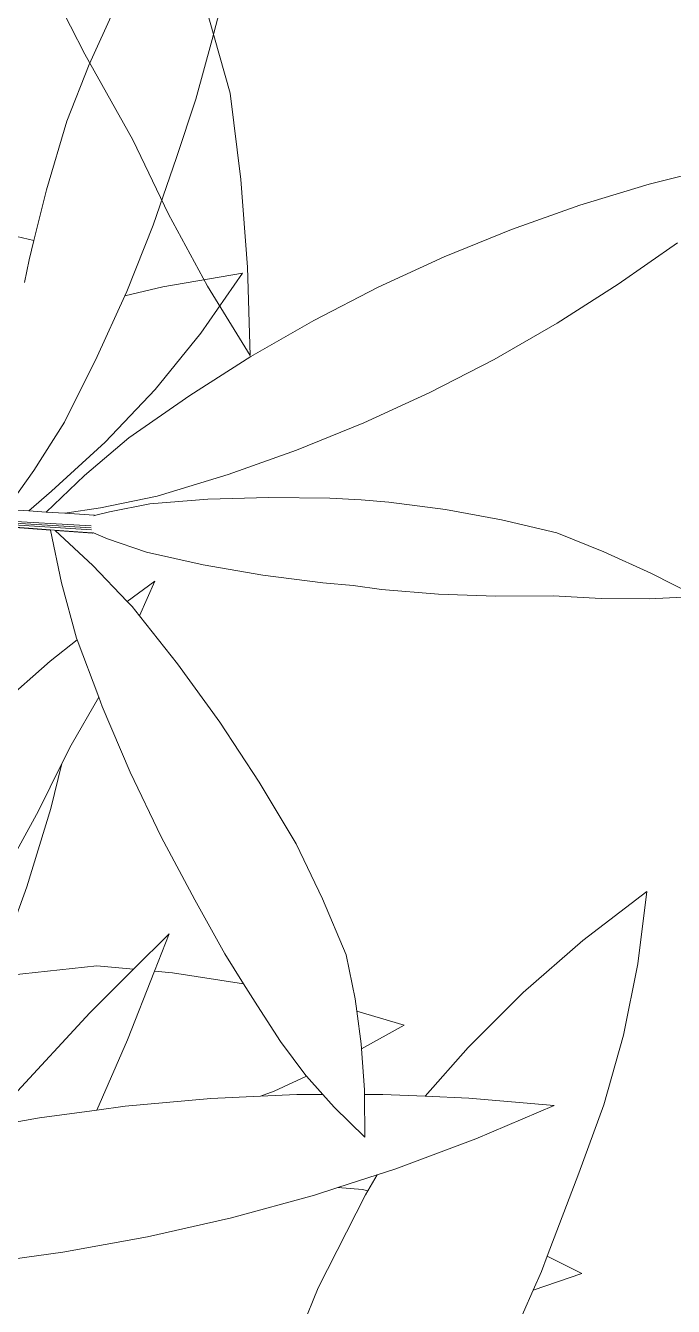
# Model space of a CAD drawing. Header units: millimetres. Extents: x 18 to 174501, y 22 to 24571.
# Drawn here: x 22367.3 to 22470.7, y 11760.9 to 11965.3 of the extents above; entities that cross this region are included whole.
import ezdxf

# ---------------------------------------------------------------- set-up
doc = ezdxf.new("R2010")
doc.units = ezdxf.units.MM
doc.header["$MEASUREMENT"] = 0
doc.layers.add('Edges', color=7, linetype='Continuous', lineweight=18)

# ---------------------------------------------------------------- blocks, each defined once
blk = doc.blocks.new('BAMBOOPLAN')
at = {"layer": 'Edges'}
for p, q in [((1.2809, 10.2823), (1.1432, 10.1918)), ((0.0861, 10.2749), (0.0936, 10.1784)), ((-0.1399, 10.1719), (-0.1532, 10.0335)), ((0.0936, 10.1784), (0.1027, 10.0382)), ((1.1432, 10.1918), (1.0095, 10.0949)), ((1.0095, 10.0949), (0.8802, 9.9919)), ((1.2481, 10.087), (1.1513, 9.9532)), ((-0.1532, 10.0335), (-0.1591, 9.8947)), ((0.1027, 10.0382), (0.1046, 9.8975)), ((0.8802, 9.9919), (0.7556, 9.883)), ((1.1513, 9.9532), (1.0484, 9.8238)), ((-0.1591, 9.8947), (-0.152, 9.7309)), ((0.1046, 9.8975), (0.1044, 9.7344)), ((0.7556, 9.883), (0.636, 9.7686)), ((1.0484, 9.8238), (0.9397, 9.6991)), ((0.636, 9.7686), (0.5216, 9.6489)), ((-0.152, 9.7309), (-0.1415, 9.6129)), ((0.1044, 9.7344), (0.0968, 9.5716)), ((0.3326, 9.6977), (0.1713, 9.6088)), ((0.3326, 9.6977), (0.2876, 9.5371)), ((0.9397, 9.6991), (0.8254, 9.5794)), ((0.5216, 9.6489), (0.4129, 9.5242)), ((-0.1415, 9.6129), (-0.181, 9.6087)), ((-0.1415, 9.6129), (-0.1375, 9.5676)), ((0.1713, 9.6088), (0.0958, 9.5608)), ((-0.1375, 9.5676), (-0.1305, 9.5155)), ((0.0958, 9.5608), (0.0818, 9.4095)), ((0.0968, 9.5716), (0.0958, 9.5608)), ((0.8254, 9.5794), (0.7058, 9.4649)), ((0.2876, 9.5371), (0.2309, 9.3813)), ((0.4129, 9.5242), (0.31, 9.3948)), ((0.7058, 9.4649), (0.5812, 9.3561)), ((0.0818, 9.4095), (0.0596, 9.2439)), ((0.2309, 9.3813), (0.1626, 9.2308)), ((0.31, 9.3948), (0.2101, 9.2578)), ((0.5812, 9.3561), (0.4519, 9.2531)), ((1.0746, 9.3583), (0.9466, 9.3391)), ((1.2034, 9.3718), (1.0746, 9.3583)), ((1.3194, 9.3659), (1.2034, 9.3718)), ((1.436, 9.3548), (1.3194, 9.3659)), ((1.5527, 9.3384), (1.436, 9.3548)), ((0.9466, 9.3391), (0.819, 9.3129)), ((1.5527, 9.3384), (1.452, 9.2982)), ((0.7574, 9.2975), (0.6888, 9.2777)), ((0.819, 9.3129), (0.7574, 9.2975)), ((1.452, 9.2982), (1.3485, 9.2631)), ((0.6888, 9.2777), (0.5566, 9.2336)), ((1.3485, 9.2631), (1.2424, 9.2332)), ((0.0596, 9.2439), (0.03, 9.1172)), ((0.1626, 9.2308), (0.083, 9.0857)), ((0.2101, 9.2578), (0.1429, 9.1441)), ((0.4519, 9.2531), (0.315, 9.153)), ((0.5566, 9.2336), (0.4265, 9.1843)), ((1.2424, 9.2332), (1.1192, 9.1895)), ((0.4265, 9.1843), (0.3045, 9.1314)), ((1.1192, 9.1895), (0.994, 9.1509)), ((0.1429, 9.1441), (0.0874, 9.0366)), ((0.315, 9.153), (0.2014, 9.0857)), ((0.994, 9.1509), (0.8677, 9.1193)), ((0.03, 9.1172), (-0.001, 9.0122)), ((0.3045, 9.1314), (0.2234, 9.0843)), ((0.8677, 9.1193), (0.8039, 9.1062)), ((0.083, 9.0857), (0.0492, 9.0261)), ((0.2014, 9.0857), (0.1281, 9.0478)), ((0.2234, 9.0843), (0.1941, 9.0647)), ((0.7368, 9.0896), (0.6014, 9.0619)), ((0.8039, 9.1062), (0.7368, 9.0896)), ((0.1926, 9.0656), (0.1281, 9.0478)), ((0.1926, 9.0656), (0.1941, 9.0647)), ((0.1941, 9.0647), (0.193, 9.064)), ((0.6014, 9.0619), (0.4653, 9.0398)), ((-0.9698, 8.7108), (0.1946, 9.0406)), ((-0.7086, 8.7835), (0.1962, 9.0357)), ((-0.6251, 8.8063), (0.198, 9.0314)), ((0.0492, 9.0261), (-0.001, 9.0122)), ((0.0874, 9.0366), (0.0492, 9.0261)), ((0.1281, 9.0478), (0.0874, 9.0366)), ((0.2014, 9.0259), (0.1188, 9.0039)), ((0.2044, 9.0269), (0.203, 9.027)), ((0.2038, 9.0256), (0.2044, 9.0269)), ((0.2394, 9.0247), (0.2044, 9.0269)), ((0.4653, 9.0398), (0.3332, 9.0245)), ((0.1097, 9.0015), (-0.0715, 8.9534)), ((0.1101, 9.0008), (0.0219, 8.9778)), ((0.1188, 9.0039), (0.1097, 9.0015)), ((0.1101, 9.0008), (0.1097, 9.0015)), ((0.1733, 8.8951), (0.1101, 9.0008)), ((0.12, 9.0034), (0.1188, 9.0039)), ((0.2027, 9.025), (0.12, 9.0034)), ((0.2272, 8.9561), (0.12, 9.0034)), ((0.2027, 9.025), (0.2038, 9.0256)), ((0.3332, 9.0245), (0.2394, 9.0247)), ((0.3732, 8.9687), (0.3285, 8.9043)), ((0.3732, 8.9687), (0.3657, 8.8824)), ((0.3285, 8.9043), (0.2272, 8.9561)), ((0.2463, 8.7874), (0.1733, 8.8951)), ((0.343, 8.8969), (0.3285, 8.9043)), ((0.3657, 8.8824), (0.343, 8.8969)), ((0.4837, 8.8069), (0.3657, 8.8824)), ((0.6179, 8.7129), (0.4837, 8.8069)), ((0.249, 8.7842), (0.2069, 8.7176)), ((0.249, 8.7842), (0.2463, 8.7874)), ((0.3385, 8.6763), (0.249, 8.7842)), ((0.2069, 8.7176), (0.1331, 8.5882)), ((0.7477, 8.6128), (0.6179, 8.7129)), ((0.3385, 8.6763), (0.3144, 8.5527)), ((0.3529, 8.6589), (0.3385, 8.6763)), ((0.462, 8.538), (0.3529, 8.6589)), ((1.6644, 8.6657), (1.5629, 8.512)), ((1.6644, 8.6657), (1.6992, 8.5026)), ((0.873, 8.5069), (0.7477, 8.6128)), ((0.3144, 8.5527), (0.3084, 8.5058)), ((0.5765, 8.422), (0.462, 8.538)), ((0.3084, 8.5058), (0.2932, 8.3864)), ((0.3084, 8.5058), (0.3176, 8.4008)), ((0.9709, 8.4085), (0.873, 8.5069)), ((1.5629, 8.512), (1.473, 8.3555)), ((1.6992, 8.5026), (1.7214, 8.3383)), ((0.6962, 8.3112), (0.5765, 8.422)), ((0.2932, 8.3864), (0.265, 8.2209)), ((0.3176, 8.4008), (0.3242, 8.214)), ((1.0637, 8.3049), (0.9709, 8.4085)), ((1.473, 8.3555), (1.3952, 8.1964)), ((1.7214, 8.3383), (1.7309, 8.1733)), ((0.8009, 8.2173), (0.6962, 8.3112)), ((1.1156, 8.2173), (1.0637, 8.3049)), ((0.3242, 8.214), (0.3209, 8.0255)), ((0.666, 8.2188), (0.616, 8.116)), ((0.666, 8.2188), (0.6622, 8.1275)), ((0.8642, 8.166), (0.8009, 8.2173)), ((1.1287, 8.1914), (1.1156, 8.2173)), ((1.2406, 8.1966), (1.1287, 8.1914)), ((1.1622, 8.1248), (1.1287, 8.1914)), ((1.2406, 8.1966), (1.1668, 8.1142)), ((1.3952, 8.1964), (1.3392, 8.0592)), ((0.8642, 8.166), (0.7027, 8.1375)), ((0.9102, 8.1289), (0.8642, 8.166)), ((1.7309, 8.1733), (1.7278, 8.0078)), ((0.6622, 8.1275), (0.6551, 7.9595)), ((0.7027, 8.1375), (0.6622, 8.1275)), ((0.9862, 8.069), (0.9102, 8.1289)), ((1.1668, 8.1142), (1.1622, 8.1248)), ((1.6242, 8.135), (1.4345, 8.0876)), ((1.6242, 8.135), (1.4801, 8.0048)), ((0.5338, 8.0957), (0.3223, 7.9966)), ((0.616, 8.116), (0.5338, 8.0957)), ((0.616, 8.116), (0.5543, 7.9894)), ((1.2035, 8.0276), (1.1668, 8.1142)), ((1.0665, 8.0151), (0.9862, 8.069)), ((1.4345, 8.0876), (1.3392, 8.0592)), ((1.3392, 8.0592), (1.2466, 8.0317)), ((1.0684, 8.014), (1.0096, 7.9576)), ((1.0684, 8.014), (1.0665, 8.0151)), ((1.1169, 7.9866), (1.0684, 8.014)), ((1.2069, 8.0179), (1.2035, 8.0276)), ((1.2466, 8.0317), (1.2069, 8.0179)), ((1.2393, 7.926), (1.2069, 8.0179)), ((1.4801, 8.0048), (1.3298, 7.8808)), ((1.7278, 8.0078), (1.7214, 7.8051)), ((0.5543, 7.9894), (0.4507, 7.7541)), ((1.1169, 7.9866), (1.0612, 7.9673)), ((1.1509, 7.9674), (1.1169, 7.9866)), ((0.6551, 7.9595), (0.6412, 7.7848)), ((1.0612, 7.9673), (0.9842, 7.9368)), ((1.0096, 7.9576), (0.9842, 7.9368)), ((1.2393, 7.926), (1.1509, 7.9674)), ((0.9842, 7.9368), (0.8786, 7.8948)), ((0.8786, 7.8948), (0.6993, 7.8142)), ((1.3298, 7.8808), (1.2942, 7.854)), ((1.2942, 7.854), (1.2185, 7.797)), ((1.2942, 7.854), (1.2861, 7.8127)), ((0.6993, 7.8142), (0.6412, 7.7848)), ((1.2734, 7.8118), (1.2185, 7.797)), ((1.284, 7.8019), (1.2511, 7.5668)), ((1.2861, 7.8127), (1.2734, 7.8118)), ((1.2861, 7.8127), (1.284, 7.8019)), ((1.7214, 7.8051), (1.7202, 7.7677)), ((1.8086, 7.7938), (1.7214, 7.8051)), ((0.6412, 7.7848), (0.5238, 7.7257)), ((1.2185, 7.797), (1.1737, 7.7634)), ((1.8086, 7.7938), (1.7163, 7.7215)), ((1.1737, 7.7634), (1.0121, 7.6528)), ((1.7202, 7.7677), (1.7163, 7.7215)), ((0.5238, 7.7257), (0.4155, 7.665)), ((1.7163, 7.7215), (1.7002, 7.5281)), ((1.0121, 7.6528), (0.8454, 7.5493)), ((1.2511, 7.5668), (1.246, 7.4712)), ((0.8454, 7.5493), (0.6742, 7.4532)), ((0.6742, 7.4532), (0.4987, 7.3648)), ((6.1847, -7.3437), (6.0583, -7.1621)), ((5.8422, -7.3681), (5.6812, -7.2125)), ((6.2716, -7.5223), (6.1847, -7.3437)), ((6.0093, -7.5165), (5.8422, -7.3681)), ((6.1416, -7.6507), (6.0093, -7.5165)), ((6.3511, -7.706), (6.2716, -7.5223)), ((6.2796, -7.7768), (6.1416, -7.6507)), ((6.4229, -7.8943), (6.3511, -7.706)), ((6.4229, -7.8943), (6.2796, -7.7768))]:
    blk.add_line(p, q, dxfattribs=at)

msp = doc.modelspace()

# ---------------------------------------------------------------- block references
at = {"xscale": 69.97983938875464, "yscale": 69.97983938875464, "zscale": 69.97983938875464, "rotation": 340.9588725647666}
for p in [(22158.48, 12581.53), (22158.48, 11291.91)]:
    msp.add_blockref('BAMBOOPLAN', p, dxfattribs=at)

doc.saveas('drawing.dxf')
